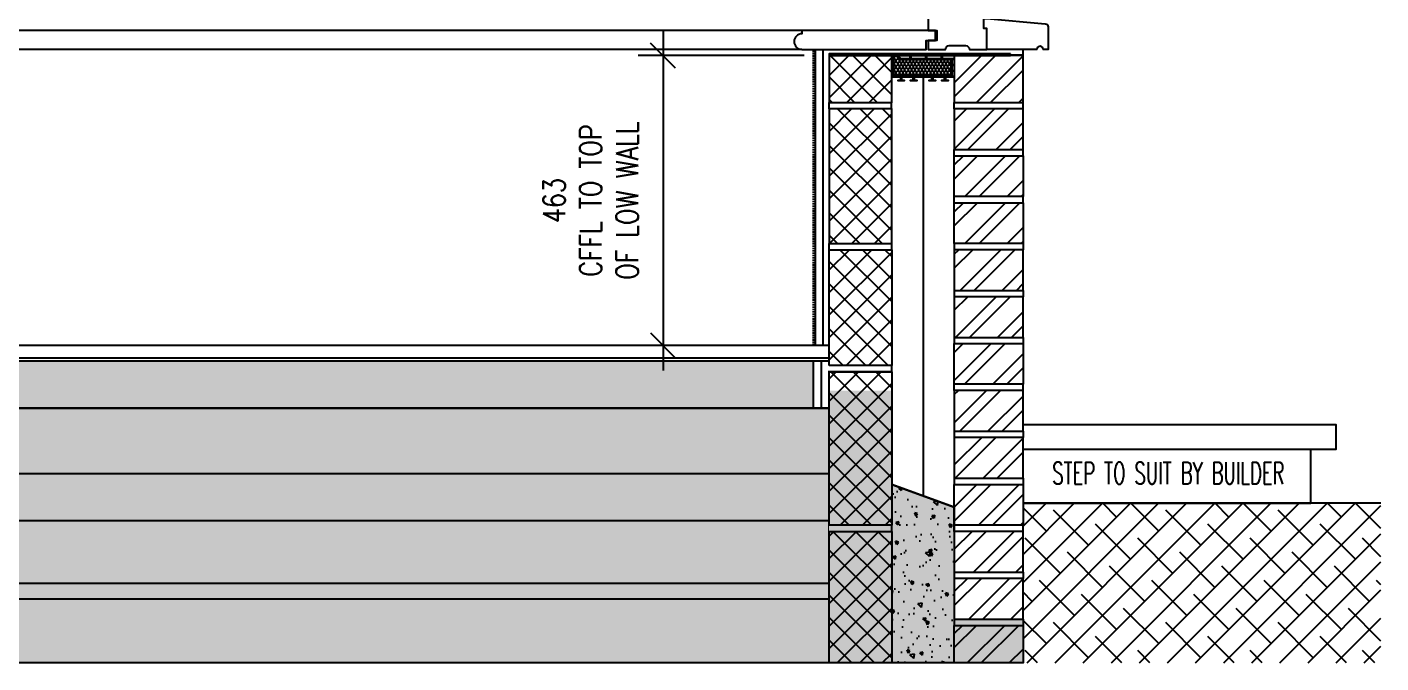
# Model space of a CAD drawing. Header units: millimetres. Extents: x -38686 to 870903, y -23218 to 232707.
# Drawn here: x 55619 to 57782, y 57975 to 58990 of the extents above; entities that cross this region are included whole.
import ezdxf

# ---------------------------------------------------------------- set-up
doc = ezdxf.new("R2010")
doc.units = ezdxf.units.MM
doc.header["$LTSCALE"] = 10
doc.header["$PDMODE"] = 35
doc.header["$PDSIZE"] = 50
for name, pattern in [('CENTER', [50.8, 31.75, -6.35, 6.35, -6.35]), ('HIDDEN', [0.375, 0.25, -0.125]), ('HIDDENX2', [0.75, 0.5, -0.25])]:
    doc.linetypes.add(name, pattern=pattern)
for name, color, linetype in [('10 - Frame Outline', 142, 'Continuous'), ('40 - Detail Outline', 142, 'Continuous'), ('41 - Detail', 7, 'Continuous'), ('42 - Detail Hatch', 7, 'Continuous')]:
    doc.layers.add(name, color=color, linetype=linetype)
doc.styles.add('1-20', font='romans.shx', dxfattribs={"width": 0.8, "height": 35})
doc.linetypes.add('BATTING', pattern='A,0.00254,-2.54,[134,ltypeshp.shx,S=2.54,R=0,X=-2.54,Y=0],-5.08,[134,ltypeshp.shx,S=2.54,R=180,X=2.54,Y=0],-2.54', length=10.16254)
doc.dimstyles.new('1-20', dxfattribs={"dimtxt": 35, "dimasz": 40, "dimexe": 40, "dimexo": 40, "dimgap": 40, "dimtad": 1, "dimdec": 0, "dimzin": 0, "dimdsep": 46, "dimtxsty": '1-20', "dimblk": 'OBLIQUE', "dimcen": 40, "dimdle": 40, "dimclrd": 251, "dimclre": 251, "dimclrt": 251, "dimadec": 0, "dimazin": 0, "dimtfac": 1, "dimtdec": 0, "dimtix": 1, "dimtmove": 1, "dimatfit": 3, "dimfxl": 1, "dimtolj": 1, "dimtzin": 0, "dimlwd": 25, "dimarcsym": 0})
pattern_1 = [(45, (6492.23, 62297.049), (-17.960512, 17.960512), []), (135, (6492.23, 62297.049), (-17.960512, -17.960512), [])]
pattern_2 = [(45, (6484.23, 62297.05), (-33.67596, 33.67596), []), (45, (6506.68, 62297.05), (-33.67596, 33.67596), [])]

# ---------------------------------------------------------------- blocks, each defined once
blk = doc.blocks.new('_Oblique')
at = {"color": 0, "linetype": 'ByBlock', "lineweight": -2}
blk.add_line((-0.5, -0.5), (0.5, 0.5), dxfattribs=at)
blk = doc.blocks.new('*D2403')
at = {"layer": '40 - Detail Outline', "color": 251, "lineweight": 25, "ltscale": 2, "transparency": 16777216}
blk.add_line((56635.2, 58984.8), (56635.2, 58441.8), dxfattribs=at)
at = {"layer": '40 - Detail Outline', "color": 251, "lineweight": -2, "ltscale": 2, "transparency": 16777216}
for p, q in [((56860.6, 58944.8), (56595.2, 58944.8)), ((56860.6, 58481.8), (56595.2, 58481.8))]:
    blk.add_line(p, q, dxfattribs=at)
at = {"layer": 'Defpoints', "color": 0, "ltscale": 2, "transparency": 16777216}
for p in [(56900.6, 58944.8), (56635.2, 58481.8), (56900.6, 58481.8)]:
    blk.add_point(p, dxfattribs=at)
at = {"layer": '40 - Detail Outline', "color": 251, "lineweight": 25, "ltscale": 2, "transparency": 16777216, "xscale": 40, "yscale": 40, "zscale": 40}
for p, rotation in [((56635.2, 58944.8), 90), ((56635.2, 58481.8), 270)]:
    blk.add_blockref('_Oblique', p, dxfattribs=dict(at, rotation=rotation))
at = {"layer": '40 - Detail Outline', "color": 251, "ltscale": 2, "transparency": 16777216, "insert": (56519.4, 58713.3), "char_height": 35, "attachment_point": 5, "rotation": 90, "style": '1-20'}
blk.add_mtext('\\A1;463 \\PCFFL TO TOP\\POF LOW WALL', dxfattribs=at)

msp = doc.modelspace()

# ---------------------------------------------------------------- hatches: boundary and pattern name
at = {"ltscale": 2}
h = msp.add_hatch(dxfattribs=at)
h.set_pattern_fill('ANSI37', color=250, scale=8, style=0)
h.set_pattern_definition([(45, (19307.805, 62522.049), (-17.960512, 17.960512), []), (135, (19307.805, 62522.049), (-17.960512, -17.960512), [])])
h.paths.add_polyline_path([(56900.46, 58944.822), (57000.46, 58944.822), (57000.46, 58869.822), (56900.46, 58869.822)])
h = msp.add_hatch()
h.set_pattern_fill('ANSI32', color=250, scale=5, style=0)
h.set_pattern_definition([(45, (19299.627, 62522.05), (-33.67596, 33.67596), []), (45, (19322.08, 62522.05), (-33.67596, 33.67596), [])])
h.paths.add_polyline_path([(57100.638, 58944.822), (57210.638, 58944.822), (57210.638, 58869.822), (57100.638, 58869.822)])
h = msp.add_hatch(dxfattribs=at)
h.set_pattern_fill('ANSI37', color=250, scale=8, style=0)
h.set_pattern_definition(pattern_1)
h.paths.add_polyline_path([(56900.638, 58644.822), (57000.638, 58644.822), (57000.638, 58859.822), (56900.638, 58859.822)])
h = msp.add_hatch()
h.set_pattern_fill('ANSI32', color=250, scale=5, style=0)
h.set_pattern_definition([(45, (6484.23, 62532.05), (-33.67596, 33.67596), []), (45, (6506.68, 62532.05), (-33.67596, 33.67596), [])])
h.paths.add_polyline_path([(57100.638, 58794.822), (57210.638, 58794.822), (57210.638, 58859.822), (57100.638, 58859.822)])
h = msp.add_hatch()
h.set_pattern_fill('ANSI32', color=250, scale=5, style=0)
h.set_pattern_definition([(45, (6484.23, 62372.05), (-33.67596, 33.67596), []), (45, (6506.68, 62372.05), (-33.67596, 33.67596), [])])
h.paths.add_polyline_path([(57100.638, 58784.822), (57210.638, 58784.822), (57210.638, 58719.822), (57100.638, 58719.822)])
h = msp.add_hatch()
h.set_pattern_fill('ANSI32', color=250, scale=5, style=0)
h.set_pattern_definition(pattern_2)
h.paths.add_polyline_path([(57100.638, 58644.822), (57210.638, 58644.822), (57210.638, 58709.822), (57100.638, 58709.822)])
h = msp.add_hatch(dxfattribs=at)
h.set_pattern_fill('ANSI37', color=250, scale=8, style=0)
h.set_pattern_definition([(45, (6492.23, 62327.049), (-17.960512, 17.960512), []), (135, (6492.23, 62327.049), (-17.960512, -17.960512), [])])
h.paths.add_polyline_path([(56900.638, 58449.822), (57000.638, 58449.822), (57000.638, 58634.822), (56900.638, 58634.822)])
h = msp.add_hatch()
h.set_pattern_fill('ANSI32', color=250, scale=5, style=0)
h.set_pattern_definition(pattern_2)
h.paths.add_polyline_path([(57100.638, 58569.822), (57210.638, 58569.822), (57210.638, 58634.822), (57100.638, 58634.822)])
h = msp.add_hatch()
h.set_pattern_fill('ANSI32', color=250, scale=5, style=0)
h.set_pattern_definition(pattern_2)
h.paths.add_polyline_path([(57210.638, 58494.822), (57210.638, 58559.822), (57100.638, 58559.822), (57100.638, 58494.822)])
h = msp.add_hatch()
h.set_pattern_fill('ANSI32', color=250, scale=5, style=0)
h.set_pattern_definition(pattern_2)
h.paths.add_polyline_path([(57210.638, 58484.822), (57100.638, 58484.822), (57100.638, 58419.822), (57210.638, 58419.822)])
h = msp.add_hatch(dxfattribs=at)
h.set_pattern_fill('ANSI37', color=250, scale=8, style=0)
h.set_pattern_definition(pattern_1)
h.paths.add_polyline_path([(56900.638, 58194.822), (57000.638, 58194.822), (57000.638, 58439.822), (56900.638, 58439.822)])
h = msp.add_hatch()
h.set_pattern_fill('ANSI32', color=250, scale=5, style=0)
h.set_pattern_definition(pattern_2)
h.paths.add_polyline_path([(57210.638, 58344.822), (57210.638, 58409.822), (57100.638, 58409.822), (57100.638, 58344.822)])
h = msp.add_hatch()
h.set_pattern_fill('ANSI32', color=250, scale=5, style=0)
h.set_pattern_definition(pattern_2)
h.paths.add_polyline_path([(57210.638, 58269.822), (57210.638, 58334.822), (57100.638, 58334.822), (57100.638, 58269.822)])
h = msp.add_hatch()
h.set_pattern_fill('AR-CONC', color=250, scale=0.3, angle=90, style=0)
h.set_pattern_definition([(140, (10170.917, 67461.44), (4.781726, 54.6554), [5.715, -62.865]), (85, (10170.92, 67461.44), (-57.317054, -10.573026), [4.572, -50.292175]), (190.45144, (10171.316, 67465.993), (-52.535326, 44.082374), [4.857, -53.427073]), (136.1842, (10155.68, 67461.44), (12.6127, 81.32371), [8.5725, -94.2975]), (186.63556, (10156.73, 67468.216), (-74.22784, 71.22124), [7.2855, -80.14068]), (81.18415, (10155.68, 67461.44), (-74.22784, 71.22124), [6.85799, -75.43792]), (111, (10159.487, 67469.06), (30.67956, 45.484317), [5.715, -62.865]), (56, (10159.49, 67469.06), (-55.25639, 18.54061), [4.572, -50.292]), (161.45145, (10162.044, 67472.85), (-24.57683, 64.024926), [4.857, -53.42698]), (127.5, (10170.917, 67461.439), (-25.366512, 0.926581), [0, -49.6824, 0, -51.054, 0, -50.4825]), (97.5, (10170.917, 67461.439), (-30.054172, 20.045899), [0, -29.1084, 0, -48.5394, 0, -19.2405]), (57.5, (10170.917, 67444.446), (1.718623, 40.6771786), [0, -19.05, 0, -59.436, 0, -78.867]), (47.5, (10170.917, 67436.826), (-7.627947, 44.438754), [0, -24.765, 0, -39.4716, 0, -56.007])])
h.paths.add_polyline_path([(57000.638, 58184.822), (57000.638, 58194.822), (57000.638, 58259.822), (57100.638, 58223.425), (57100.638, 58194.822), (57100.638, 58184.822), (57100.638, 58119.822), (57100.638, 58109.822), (57100.638, 58044.822), (57100.638, 58034.822), (57100.638, 57974.822), (57000.638, 57974.822)])
h = msp.add_hatch()
h.set_pattern_fill('ANSI32', color=250, scale=5, style=0)
h.set_pattern_definition(pattern_2)
h.paths.add_polyline_path([(57210.638, 58259.822), (57100.638, 58259.822), (57100.638, 58194.822), (57210.638, 58194.822)])
h = msp.add_hatch()
h.set_pattern_fill('ANSI38', color=250, scale=10, style=0)
h.set_pattern_definition([(45, (-27907.534, 44961.77), (-22.45064, 22.45064), []), (135, (-27907.534, 44961.77), (-67.351921, 22.45064), [79.375, -47.625])])
h.paths.add_polyline_path([(57782.475, 58229.822), (57782.475, 57974.822), (57210.638, 57974.822), (57210.638, 58034.822), (57210.638, 58044.822), (57210.638, 58109.822), (57210.638, 58119.822), (57210.638, 58184.822), (57210.638, 58229.822)])
h = msp.add_hatch()
h.set_pattern_fill('AR-CONC', color=250, scale=0.3, angle=90, style=0)
h.set_pattern_definition([(140, (3877.48, 62339.05), (4.781726, 54.6554), [5.715, -62.865]), (85, (3877.48, 62339.05), (-57.317054, -10.573026), [4.572, -50.292175]), (190.45144, (3877.88, 62343.603), (-52.535326, 44.082374), [4.857, -53.427073]), (136.1842, (3862.24, 62339.05), (12.6127, 81.32371), [8.5725, -94.2975]), (186.63556, (3863.29, 62345.826), (-74.22784, 71.22124), [7.28551, -80.14068]), (81.18415, (3862.24, 62339.05), (-74.22784, 71.22124), [6.85799, -75.43792]), (111, (3866.05, 62346.67), (30.67956, 45.484317), [5.715, -62.865]), (56, (3866.05, 62346.67), (-55.25639, 18.54061), [4.572, -50.292]), (161.45145, (3868.61, 62350.46), (-24.57683, 64.024926), [4.857, -53.42698]), (127.5, (3877.481, 62339.049), (-25.366512, 0.926581), [0, -49.6824, 0, -51.054, 0, -50.4825]), (97.5, (3877.48, 62339.05), (-30.054172, 20.045899), [0, -29.1084, 0, -48.5394, 0, -19.2405]), (57.5, (3877.481, 62322.056), (1.718623, 40.6771786), [0, -19.05, 0, -59.436, 0, -78.867]), (47.5, (3877.48, 62314.436), (-7.627947, 44.438754), [0, -24.765, 0, -39.4716, 0, -56.007])])
h.paths.add_polyline_path([(56899.638, 58076.822), (56899.638, 58201.822), (54067.638, 58201.822), (54067.638, 58076.822)])
h = msp.add_hatch(dxfattribs=at)
h.set_pattern_fill('ANSI37', color=250, scale=8, style=0)
h.set_pattern_definition(pattern_1)
h.paths.add_polyline_path([(57000.638, 58184.822), (56900.638, 58184.822), (56900.638, 57974.822), (57000.638, 57974.822)])
h = msp.add_hatch()
h.set_pattern_fill('ANSI32', color=250, scale=5, style=0)
h.set_pattern_definition(pattern_2)
h.paths.add_polyline_path([(57100.638, 58184.822), (57100.638, 58119.822), (57210.638, 58119.822), (57210.638, 58184.822)])
h = msp.add_hatch()
h.set_pattern_fill('ANSI32', color=250, scale=5, style=0)
h.set_pattern_definition(pattern_2)
h.paths.add_polyline_path([(57100.638, 58109.822), (57100.638, 58044.822), (57210.638, 58044.822), (57210.638, 58109.822)])
h = msp.add_hatch()
h.set_pattern_fill('ANSI32', color=250, scale=5, style=0)
h.set_pattern_definition(pattern_2)
h.paths.add_polyline_path([(57100.638, 58034.822), (57100.638, 57974.822), (57210.638, 57974.822), (57210.638, 58034.822)])
at = {"layer": '10 - Frame Outline'}
h = msp.add_hatch(dxfattribs=at)
h.set_pattern_fill('GRAVEL', color=250, scale=2, style=0)
h.set_pattern_definition([(228.0127875, (178790.012, 91755.217), (-406.40000003, -457.19999997), [6.834429, -676.609673]), (184.969741, (178785.4401, 91750.137), (609.59999976, 50.800002894), [11.728094, -1161.080978]), (132.510447, (178773.756, 91749.121), (508.000000215, -558.799999805), [8.26963, -818.694456]), (267.273689, (178753.9441, 91736.421), (50.800000106, 1015.999999995), [10.68009, -1057.328749]), (292.8336542, (178753.4361, 91725.753), (-254.00000002, 609.59999999), [10.472674, -1036.796155]), (357.273689, (178757.5001, 91716.101), (-1015.999999995, 50.800000106), [10.68009, -1057.328749]), (37.6942405, (178768.1681, 91715.593), (-660.39999997, -508.000000038), [14.123873, -1398.262306]), (72.2553284, (178779.3441, 91724.229), (355.600000096, 1117.59999997), [13.33439, -1320.105132]), (121.4295656, (178783.4081, 91736.929), (-406.400000058, 660.399999965), [10.71626, -1060.910914]), (175.2363583, (178777.82, 91746.073), (558.79999999, -50.80000009), [12.234266, -599.478739]), (222.3974378, (178765.6281, 91747.089), (-609.59999998, -558.800000021), [15.821558, -1566.33545]), (138.814075, (178804.236, 91735.913), (-355.59999998, 304.80000002), [5.40009, -534.611316]), (171.4692344, (178800.1721, 91739.469), (660.40000002, -101.599999885), [10.27364, -1017.09278]), (225, (178790.012, 91740.993), (-7e-15, -50.8), [7.184187, -64.657862]), (203.1985905, (178786.456, 91747.089), (254, 101.59999998), [3.868826, -383.012447]), (291.8014095, (178782.9, 91745.565), (-50.8, 152.4), [5.471312, -268.09506]), (30.9637565, (178784.932, 91740.485), (152.4, 101.6), [8.886393, -287.325963]), (161.565051, (178792.552, 91745.057), (101.6, -50.8), [6.425743, -154.217962]), (16.3895403, (178753.436, 91745.565), (508, 152.4), [9.00176, -891.176533]), (70.346176, (178762.072, 91748.105), (-203.20000002, -558.79999999), [7.551979, -747.644314]), (293.1985905, (178792.552, 91755.217), (-101.59999998, 254), [7.737602, -379.143672]), (343.6104597, (178795.6, 91748.105), (-508.00000001, 152.399999964), [9.00176, -891.176533]), (339.443955, (178753.436, 91714.069), (-254, 101.6), [8.680704, -425.354686]), (294.7751406, (178761.564, 91711.021), (-254.0000003, 558.79999986), [7.273442, -720.071868]), (66.8014095, (178793.06, 91704.417), (101.6, 254), [7.737602, -379.143672]), (17.3540246, (178796.108, 91711.529), (-660.39999999, -203.20000004), [8.515655, -843.04752]), (69.443955, (178768.168, 91704.417), (-101.6, -254), [4.340352, -429.695038]), (101.3099325, (178790.012, 91704.417), (-50.8, 203.2), [2.590292, -256.4399]), (165.963757, (178789.504, 91706.957), (152.4, -50.8), [10.472674, -198.981092]), (186.009006, (178779.3441, 91709.497), (508, 50.800000027), [9.70534, -960.827297]), (303.690068, (178784.932, 91735.913), (-50.8, 101.6), [7.326478, -175.835527]), (353.1572266, (178788.9961, 91729.817), (863.600000005, -101.599999955), [12.791135, -1266.320181]), (60.945396, (178801.696, 91728.293), (-203.2, -355.6), [5.230165, -517.787846]), (90, (178804.236, 91732.865), (-50.8, 50.8), [3.048, -47.752]), (120.256437, (178778.328, 91711.021), (203.19999998, -355.60000001), [7.05734, -698.678815]), (48.0127875, (178774.772, 91717.117), (406.40000003, 457.19999997), [13.668858, -669.775244]), (0, (178783.916, 91727.277), (50.8, 50.8), [13.208, -37.592]), (325.3048465, (178797.124, 91727.277), (508.00000019, -355.599999725), [8.032191, -795.186334]), (254.054604, (178803.728, 91722.705), (-50.8, -203.2), [7.396582, -362.433]), (207.6459754, (178801.6961, 91715.593), (-965.200000035, -507.999999933), [12.042902, -1192.249288]), (175.4260787, (178791.0281, 91710.005), (-660.4, 50.8), [12.74059, -1261.31693])])
h.paths.add_polyline_path([(54067.013, 58076.822), (56900.263, 58076.822), (56900.888, 57974.822), (54067.638, 57974.822)])
at = {"layer": '41 - Detail'}
h = msp.add_hatch(dxfattribs=at)
h.set_pattern_fill('AR-SAND', color=252, scale=0.5, style=0)
h.set_pattern_definition([(37.5, (3877.481, 62369.049), (-0.800016, 24.470662), [0, -19.304, 0, -21.59, 0, -20.6375]), (7.5, (3877.48, 62369.05), (22.476164, 35.841255), [0, -10.414, 0, -17.399, 0, -6.6675]), (327.5, (3861.86, 62369.049), (39.5496185, 0.071859), [0, -6.35, 0, -22.86, 0, -29.845]), (317.5, (3861.86, 62369.05), (38.177823, 11.146466), [0, -3.175, 0, -14.986, 0, -17.145])])
h.paths.add_polyline_path([(54067.638, 58456.822), (56874.638, 58456.822), (56874.638, 58382.822), (54067.638, 58382.822)])
h = msp.add_hatch(dxfattribs=at)
h.set_pattern_fill('AR-SAND', color=251, scale=0.3, style=0)
h.set_pattern_definition([(37.5, (3877.481, 62339.049), (-0.4800094, 14.682397), [0, -11.5824, 0, -12.954, 0, -12.3825]), (7.5, (3877.481, 62339.049), (13.4856985, 21.504753), [0, -6.2484, 0, -10.4394, 0, -4.0005]), (327.5, (3868.109, 62339.049), (23.729771, 0.0431155), [0, -3.81, 0, -13.716, 0, -17.907]), (317.5, (3868.109, 62339.049), (22.9066936, 6.68788), [0, -1.905, 0, -8.9916, 0, -10.287])])
h.paths.add_polyline_path([(54067.638, 58101.822), (56900.638, 58101.822), (56900.638, 58076.822), (54067.638, 58076.822)])
at = {"layer": '42 - Detail Hatch'}
h = msp.add_hatch(dxfattribs=at)
h.set_pattern_fill('ANSI31', color=250, scale=0.5, style=0)
h.set_pattern_definition([(45, (19307.627, 62382.0487), (-1.122532015, 1.122532015), [])])
h.paths.add_polyline_path([(57190.638, 58947.822), (56900.638, 58947.822), (56900.638, 58944.822), (57190.638, 58944.822)])
at = {"layer": '42 - Detail Hatch', "ltscale": 2}
h = msp.add_hatch(dxfattribs=at)
h.set_pattern_fill('HONEY', color=250, angle=270, style=0)
h.set_pattern_definition([(270, (22686.5074, 69787.185), (2.74963064, -4.7625), [3.175, -6.35]), (30, (22686.5074, 69787.185), (2.74963066, 4.7625), [3.175, -6.35]), (330, (22686.5074, 69787.185), (5.4992613, -1e-08), [-6.35, 3.175])])
edge = h.paths.add_edge_path()
edge.add_arc((57004.138, 58912.072), 0.25, 180, 270, ccw=False)
edge.add_line((57003.888, 58912.072), (57003.888, 58944.572))
edge.add_arc((57004.138, 58944.572), 0.25, 90, 180, ccw=False)
edge.add_line((57004.138, 58944.822), (57008.767, 58944.822))
edge.add_line((57008.767, 58944.822), (57014.767, 58938.822))
edge.add_line((57014.767, 58938.822), (57094.888, 58938.822))
edge.add_arc((57094.888, 58938.572), 0.25, 0, 90, ccw=False)
edge.add_line((57095.138, 58938.572), (57095.138, 58912.072))
edge.add_arc((57094.888, 58912.072), 0.25, -90, 0, ccw=False)
edge.add_line((57094.888, 58911.822), (57004.138, 58911.822))
at = {"layer": '42 - Detail Hatch', "ltscale": 10}
h = msp.add_hatch(color=253, dxfattribs=at)
h.dxf.hatch_style = 1
h.paths.add_polyline_path([(57000.638, 58409.822), (56900.638, 58409.822), (56900.638, 58381.822), (54067.638, 58381.822), (54067.638, 57974.822), (57210.638, 57974.822), (57210.638, 58044.822), (57100.638, 58044.822), (57100.638, 58223.425), (57000.638, 58259.822)])

# ---------------------------------------------------------------- linework, layer by layer
at = {"color": 251, "linetype": 'HIDDEN'}
msp.add_line((56875.638, 58481.822), (56875.638, 58954.822), dxfattribs=at)
at = {"ltscale": 10}
for p, q in [((57210.638, 58859.822), (57210.638, 58954.822)), ((56900.638, 58859.822), (56900.638, 58869.822)), ((57000.46, 58859.822), (57000.46, 58869.822)), ((57100.638, 58859.822), (57100.638, 58869.822)), ((57210.638, 58859.822), (57210.638, 58869.822)), ((57100.638, 58784.822), (57100.638, 58794.822)), ((57210.638, 58784.822), (57210.638, 58794.822)), ((57100.638, 58709.822), (57100.638, 58719.822)), ((57210.638, 58709.822), (57210.638, 58719.822)), ((56900.638, 58634.822), (56900.638, 58644.822)), ((57000.638, 58634.822), (57000.638, 58644.822)), ((57100.638, 58644.822), (57100.638, 58634.822)), ((57210.638, 58644.822), (57210.638, 58634.822)), ((57100.638, 58569.822), (57100.638, 58559.822)), ((57210.638, 58569.822), (57210.638, 58559.822)), ((57100.638, 58494.822), (57100.638, 58484.822)), ((57210.638, 58494.822), (57210.638, 58484.822)), ((57000.638, 58439.822), (57000.638, 58449.822)), ((57100.638, 58409.822), (57100.638, 58419.822)), ((57210.638, 58409.822), (57210.638, 58419.822)), ((57100.638, 58344.822), (57100.638, 58334.822)), ((57210.638, 58344.822), (57210.638, 58334.822)), ((57100.638, 58269.822), (57100.638, 58259.822)), ((57210.638, 58269.822), (57210.638, 58259.822)), ((56900.638, 58226.822), (56900.638, 58236.822)), ((57000.638, 58184.822), (57000.638, 58194.822)), ((57100.638, 58184.822), (57100.638, 58194.822)), ((57210.638, 58184.822), (57210.638, 58194.822)), ((57100.638, 58119.822), (57100.638, 58109.822)), ((57210.638, 58119.822), (57210.638, 58109.822)), ((57100.638, 58044.822), (57100.638, 58034.822)), ((57210.638, 58044.822), (57210.638, 58034.822))]:
    msp.add_line(p, q, dxfattribs=at)
at = {"color": 250, "linetype": 'BATTING', "ltscale": 0.48}
msp.add_line((57050.638, 58910.322), (57050.638, 58241.624), dxfattribs=at)
at = {"color": 5, "ltscale": 10}
msp.add_line((56900.638, 58481.822), (54067.638, 58481.822), dxfattribs=at)
at = {"color": 7}
for p, q in [((56900.638, 58461.822), (54067.638, 58461.822)), ((56900.638, 58456.822), (54067.638, 58456.822)), ((56875.638, 58381.822), (56875.638, 58456.822)), ((56900.638, 58381.822), (54067.638, 58381.822)), ((56900.638, 58201.822), (54067.638, 58201.822)), ((56900.638, 58101.822), (54067.638, 58101.822)), ((56900.138, 58076.822), (54067.138, 58076.822))]:
    msp.add_line(p, q, dxfattribs=at)
at = {"color": 250, "linetype": 'BATTING', "ltscale": 0.12}
msp.add_line((56888.138, 58381.822), (56888.138, 58456.822), dxfattribs=at)
at = {"color": 250, "linetype": 'BATTING', "ltscale": 0.73}
msp.add_line((56900.638, 58276.822), (54067.638, 58276.822), dxfattribs=at)
at = {"color": 4}
msp.add_line((57782.475, 58229.822), (57210.638, 58229.822), dxfattribs=at)
at = {"color": 142, "ltscale": 10}
for points in [[(56890.638, 58481.822), (56878.638, 58481.822), (56878.638, 58954.822), (56890.638, 58954.822)], [(56900.638, 58944.822), (56900.638, 58869.822), (57000.638, 58869.822), (57000.638, 58944.822)], [(57210.638, 58944.822), (57100.638, 58944.822), (57100.638, 58869.822), (57210.638, 58869.822)], [(56900.638, 58859.822), (56900.638, 58644.822), (57000.638, 58644.822), (57000.638, 58859.822)], [(57210.638, 58859.822), (57100.638, 58859.822), (57100.638, 58794.822), (57210.638, 58794.822)], [(57210.638, 58719.822), (57100.638, 58719.822), (57100.638, 58784.822), (57210.638, 58784.822)], [(57210.638, 58644.822), (57100.638, 58644.822), (57100.638, 58709.822), (57210.638, 58709.822)], [(56900.638, 58449.822), (56900.638, 58634.822), (57000.638, 58634.822), (57000.638, 58449.822)], [(57210.638, 58634.822), (57100.638, 58634.822), (57100.638, 58569.822), (57210.638, 58569.822)], [(57210.638, 58559.822), (57100.638, 58559.822), (57100.638, 58494.822), (57210.638, 58494.822)], [(57210.638, 58419.822), (57100.638, 58419.822), (57100.638, 58484.822), (57210.638, 58484.822)], [(56900.638, 58194.822), (56900.638, 58439.822), (57000.638, 58439.822), (57000.638, 58194.822)], [(57210.638, 58409.822), (57100.638, 58409.822), (57100.638, 58344.822), (57210.638, 58344.822)], [(57210.638, 58334.822), (57100.638, 58334.822), (57100.638, 58269.822), (57210.638, 58269.822)], [(57210.638, 58194.822), (57100.638, 58194.822), (57100.638, 58259.822), (57210.638, 58259.822)], [(57210.638, 58184.822), (57100.638, 58184.822), (57100.638, 58119.822), (57210.638, 58119.822)], [(57210.638, 58109.822), (57100.638, 58109.822), (57100.638, 58044.822), (57210.638, 58044.822)]]:
    msp.add_lwpolyline(points, close=True, dxfattribs=at)
at = {"color": 142, "ltscale": 2}
msp.add_lwpolyline([(57002.138, 58911.822), (57002.638, 58911.822), (57002.638, 58919.872), (57000.638, 58919.872), (57000.638, 58921.122), (57002.638, 58921.122), (57002.638, 58929.522), (57000.638, 58929.522), (57000.638, 58930.772), (57002.638, 58930.772), (57002.638, 58939.072), (57000.638, 58939.072), (57000.638, 58940.322), (57002.638, 58940.322), (57002.638, 58944.822), (56970.638, 58944.822), (56970.638, 58946.322), (56973.008, 58946.322), (56973.138, 58946.452), (56973.268, 58946.322), (56978.008, 58946.322), (56978.138, 58946.452), (56978.268, 58946.322), (56983.008, 58946.322), (56983.138, 58946.452), (56983.268, 58946.322), (56988.008, 58946.322), (56988.138, 58946.452), (56988.268, 58946.322), (56993.008, 58946.322), (56993.138, 58946.452), (56993.268, 58946.322), (56998.008, 58946.322), (56998.138, 58946.452), (56998.268, 58946.322), (57003.008, 58946.322), (57003.138, 58946.452), (57003.268, 58946.322), (57008.008, 58946.322), (57008.138, 58946.452), (57008.268, 58946.322), (57013.008, 58946.322), (57013.138, 58946.452), (57013.268, 58946.322), (57015.638, 58946.322), (57015.638, 58944.822), (57010.888, 58944.822), (57015.388, 58940.322), (57029.888, 58940.322), (57029.888, 58944.822), (57025.638, 58944.822), (57025.638, 58946.322), (57027.888, 58946.322), (57028.138, 58946.072), (57028.388, 58946.322), (57032.888, 58946.322), (57033.138, 58946.072), (57033.388, 58946.322), (57035.638, 58946.322), (57035.638, 58944.822), (57031.388, 58944.822), (57031.388, 58940.322), (57054.888, 58940.322), (57054.888, 58944.822), (57050.638, 58944.822), (57050.638, 58946.322), (57052.888, 58946.322), (57053.138, 58946.072), (57053.388, 58946.322), (57057.888, 58946.322), (57058.138, 58946.072), (57058.388, 58946.322), (57060.638, 58946.322), (57060.638, 58944.822), (57056.388, 58944.822), (57056.388, 58940.322), (57079.888, 58940.322), (57079.888, 58944.822), (57075.638, 58944.822), (57075.638, 58946.322), (57077.888, 58946.322), (57078.138, 58946.072), (57078.388, 58946.322), (57082.888, 58946.322), (57083.138, 58946.072), (57083.388, 58946.322), (57085.638, 58946.322), (57085.638, 58944.822), (57081.388, 58944.822), (57081.388, 58940.322), (57100.638, 58940.322), (57100.638, 58938.822), (57096.638, 58938.822), (57096.638, 58930.822), (57100.638, 58930.822), (57100.638, 58929.322), (57096.638, 58929.322), (57096.638, 58921.322), (57100.638, 58921.322), (57100.638, 58919.822), (57096.638, 58919.822), (57096.638, 58911.822), (57100.638, 58911.822), (57100.638, 58910.322), (57086.388, 58910.322), (57086.388, 58905.822), (57090.638, 58905.822), (57090.638, 58904.322), (57088.388, 58904.322), (57088.138, 58904.572), (57087.888, 58904.322), (57083.388, 58904.322), (57083.138, 58904.572), (57082.888, 58904.322), (57080.638, 58904.322), (57080.638, 58905.822), (57084.888, 58905.822), (57084.888, 58910.322), (57066.388, 58910.322), (57066.388, 58905.822), (57070.638, 58905.822), (57070.638, 58904.322), (57068.388, 58904.322), (57068.138, 58904.572), (57067.888, 58904.322), (57063.388, 58904.322), (57063.138, 58904.572), (57062.888, 58904.322), (57060.638, 58904.322), (57060.638, 58905.822), (57064.888, 58905.822), (57064.888, 58910.322), (57036.388, 58910.322), (57036.388, 58905.822), (57040.638, 58905.822), (57040.638, 58904.322), (57038.388, 58904.322), (57038.138, 58904.572), (57037.888, 58904.322), (57033.388, 58904.322), (57033.138, 58904.572), (57032.888, 58904.322), (57030.638, 58904.322), (57030.638, 58905.822), (57034.888, 58905.822), (57034.888, 58910.322), (57016.388, 58910.322), (57016.388, 58905.822), (57020.638, 58905.822), (57020.638, 58904.322), (57018.388, 58904.322), (57018.138, 58904.572), (57017.888, 58904.322), (57013.388, 58904.322), (57013.138, 58904.572), (57012.888, 58904.322), (57010.638, 58904.322), (57010.638, 58905.822), (57014.888, 58905.822), (57014.888, 58910.322), (57000.638, 58910.322), (57000.638, 58911.822), (57002.638, 58911.822)], dxfattribs=at)
msp.add_lwpolyline([(57002.138, 58911.822), (57002.638, 58911.822), (57002.638, 58919.872), (57000.638, 58919.872), (57000.638, 58921.122), (57002.638, 58921.122), (57002.638, 58929.522), (57000.638, 58929.522), (57000.638, 58930.772), (57002.638, 58930.772), (57002.638, 58939.072), (57000.638, 58939.072), (57000.638, 58940.322), (57002.638, 58940.322), (57002.638, 58944.822), (56970.638, 58944.822), (56970.638, 58946.322), (56973.008, 58946.322), (56973.138, 58946.452), (56973.268, 58946.322), (56978.008, 58946.322), (56978.138, 58946.452), (56978.268, 58946.322), (56983.008, 58946.322), (56983.138, 58946.452), (56983.268, 58946.322), (56988.008, 58946.322), (56988.138, 58946.452), (56988.268, 58946.322), (56993.008, 58946.322), (56993.138, 58946.452), (56993.268, 58946.322), (56998.008, 58946.322), (56998.138, 58946.452), (56998.268, 58946.322), (57003.008, 58946.322), (57003.138, 58946.452), (57003.268, 58946.322), (57008.008, 58946.322), (57008.138, 58946.452), (57008.268, 58946.322), (57013.008, 58946.322), (57013.138, 58946.452), (57013.268, 58946.322), (57015.638, 58946.322), (57015.638, 58944.822), (57010.888, 58944.822), (57015.388, 58940.322), (57029.888, 58940.322), (57029.888, 58944.822), (57025.638, 58944.822), (57025.638, 58946.322), (57027.888, 58946.322), (57028.138, 58946.072), (57028.388, 58946.322), (57032.888, 58946.322), (57033.138, 58946.072), (57033.388, 58946.322), (57035.638, 58946.322), (57035.638, 58944.822), (57031.388, 58944.822), (57031.388, 58940.322), (57054.888, 58940.322), (57054.888, 58944.822), (57050.638, 58944.822), (57050.638, 58946.322), (57052.888, 58946.322), (57053.138, 58946.072), (57053.388, 58946.322), (57057.888, 58946.322), (57058.138, 58946.072), (57058.388, 58946.322), (57060.638, 58946.322), (57060.638, 58944.822), (57056.388, 58944.822), (57056.388, 58940.322), (57079.888, 58940.322), (57079.888, 58944.822), (57075.638, 58944.822), (57075.638, 58946.322), (57077.888, 58946.322), (57078.138, 58946.072), (57078.388, 58946.322), (57082.888, 58946.322), (57083.138, 58946.072), (57083.388, 58946.322), (57085.638, 58946.322), (57085.638, 58944.822), (57081.388, 58944.822), (57081.388, 58940.322), (57100.638, 58940.322), (57100.638, 58938.822), (57096.638, 58938.822), (57096.638, 58930.822), (57100.638, 58930.822), (57100.638, 58929.322), (57096.638, 58929.322), (57096.638, 58921.322), (57100.638, 58921.322), (57100.638, 58919.822), (57096.638, 58919.822), (57096.638, 58911.822), (57100.638, 58911.822), (57100.638, 58910.322), (57086.388, 58910.322), (57086.388, 58905.822), (57090.638, 58905.822), (57090.638, 58904.322), (57088.388, 58904.322), (57088.138, 58904.572), (57087.888, 58904.322), (57083.388, 58904.322), (57083.138, 58904.572), (57082.888, 58904.322), (57080.638, 58904.322), (57080.638, 58905.822), (57084.888, 58905.822), (57084.888, 58910.322), (57066.388, 58910.322), (57066.388, 58905.822), (57070.638, 58905.822), (57070.638, 58904.322), (57068.388, 58904.322), (57068.138, 58904.572), (57067.888, 58904.322), (57063.388, 58904.322), (57063.138, 58904.572), (57062.888, 58904.322), (57060.638, 58904.322), (57060.638, 58905.822), (57064.888, 58905.822), (57064.888, 58910.322), (57036.388, 58910.322), (57036.388, 58905.822), (57040.638, 58905.822), (57040.638, 58904.322), (57038.388, 58904.322), (57038.138, 58904.572), (57037.888, 58904.322), (57033.388, 58904.322), (57033.138, 58904.572), (57032.888, 58904.322), (57030.638, 58904.322), (57030.638, 58905.822), (57034.888, 58905.822), (57034.888, 58910.322), (57016.388, 58910.322), (57016.388, 58905.822), (57020.638, 58905.822), (57020.638, 58904.322), (57018.388, 58904.322), (57018.138, 58904.572), (57017.888, 58904.322), (57013.388, 58904.322), (57013.138, 58904.572), (57012.888, 58904.322), (57010.638, 58904.322), (57010.638, 58905.822), (57014.888, 58905.822), (57014.888, 58910.322), (57000.638, 58910.322), (57000.638, 58911.822), (57002.638, 58911.822)], dxfattribs=at)
msp.add_lwpolyline([(57004.138, 58911.822, -0.41421356), (57003.888, 58912.072), (57003.888, 58944.572, -0.41421356), (57004.138, 58944.822), (57008.767, 58944.822), (57014.767, 58938.822), (57094.888, 58938.822, -0.41421356), (57095.138, 58938.572), (57095.138, 58912.072, -0.41421356), (57094.888, 58911.822)], format="xyb", close=True, dxfattribs=at)
msp.add_lwpolyline([(57004.138, 58911.822, -0.41421356), (57003.888, 58912.072), (57003.888, 58944.572, -0.41421356), (57004.138, 58944.822), (57008.767, 58944.822), (57014.767, 58938.822), (57094.888, 58938.822, -0.41421356), (57095.138, 58938.572), (57095.138, 58912.072, -0.41421356), (57094.888, 58911.822)], format="xyb", close=True, dxfattribs=at)
at = {"linetype": 'CENTER', "ltscale": 0.5, "const_width": 1}
msp.add_lwpolyline([(54067.638, 58382.822), (56874.638, 58382.822), (56874.638, 58456.822)], dxfattribs=at)
at = {"color": 7, "ltscale": 10}
msp.add_lwpolyline([(57100.638, 58223.425), (57000.638, 58259.822)], dxfattribs=at)
at = {"color": 142, "ltscale": 10}
for points in [[(56900.638, 57974.822), (56900.638, 58184.822), (57000.638, 58184.822), (57000.638, 57974.822)], [(57100.638, 57974.822), (57100.638, 58034.822), (57210.638, 58034.822), (57210.638, 57974.822)]]:
    msp.add_lwpolyline(points, dxfattribs=at)
at = {"layer": '40 - Detail Outline', "color": 251, "ltscale": 10}
for p, q in [((56857.138, 58984.822), (54182.638, 58984.822)), ((56857.138, 58954.822), (54182.638, 58954.822))]:
    msp.add_line(p, q, dxfattribs=at)
at = {"layer": '40 - Detail Outline'}
for points in [[(57058.638, 59024.822), (57058.638, 58984.822), (57072.638, 58984.822), (57072.638, 58968.822), (57058.638, 58968.822), (57058.638, 58954.822), (57086.638, 58954.822, -0.41421356), (57092.638, 58960.822), (57118.638, 58960.822, -0.41421356), (57124.638, 58954.822), (57152.638, 58954.822), (57152.638, 58987.961), (57147.638, 58987.961), (57147.638, 59003.961), (57152.638, 59003.961), (57152.638, 59010.961), (57104.638, 59015.16), (57104.638, 59023.16), (57085.638, 59024.822)], [(57152.638, 59003.961), (57246.074, 58995.786, -0.38887873), (57250.638, 58990.805), (57250.638, 58954.822), (57242.638, 58954.822, 1), (57232.638, 58954.822), (57152.638, 58954.822), (57152.638, 58987.961), (57147.638, 58987.961), (57147.638, 59003.961)], [(57070.638, 58984.822), (56857.138, 58984.822), (56857.138, 58979.822, 1), (56857.138, 58954.822), (57055.638, 58954.822), (57055.638, 58968.822), (57070.638, 58968.822)]]:
    msp.add_lwpolyline(points, format="xyb", close=True, dxfattribs=at)
at = {"layer": '40 - Detail Outline', "color": 7, "linetype": 'HIDDENX2', "ltscale": 3, "const_width": 1.5}
for points in [[(56900.638, 58946.822), (57210.638, 58946.822)], [(56900.638, 58946.822), (57210.638, 58946.822)], [(54067.638, 58076.822), (56899.638, 58076.822), (56899.638, 58440.822), (57000.638, 58440.822)], [(57100.638, 58410.822), (57210.638, 58410.822)]]:
    msp.add_lwpolyline(points, dxfattribs=at)
at = {"layer": '40 - Detail Outline', "color": 252, "ltscale": 10}
msp.add_lwpolyline([(54067.638, 58381.822), (56900.638, 58381.822), (56900.638, 58439.822), (57000.638, 58439.822), (57000.638, 58259.822), (57100.638, 58223.425), (57100.638, 58044.822), (57210.638, 58044.822), (57210.638, 57974.822), (54067.638, 57974.822), (54067.638, 58381.822)], dxfattribs=at)
at = {"layer": '40 - Detail Outline', "color": 7, "ltscale": 10}
for points in [[(57210.638, 58355.822), (57710.638, 58355.822), (57710.638, 58315.822), (57210.638, 58315.822)], [(57210.638, 58229.822), (57670.638, 58229.822), (57670.638, 58315.822), (57210.638, 58315.822)]]:
    msp.add_lwpolyline(points, dxfattribs=at)
at = {"layer": '42 - Detail Hatch', "color": 252, "ltscale": 10}
msp.add_lwpolyline([(57190.638, 58947.822), (56900.638, 58947.822), (56900.638, 58944.822), (57190.638, 58944.822)], close=True, dxfattribs=at)

# ---------------------------------------------------------------- texts
at = {"layer": '40 - Detail Outline', "color": 251, "ltscale": 10, "insert": (57730.625, 58260.411), "char_height": 35, "width": 576.0089, "attachment_point": 9, "style": '1-20'}
msp.add_mtext('\\pxqc;{\\W0.6;STEP TO SUIT BY BUILDER}', dxfattribs=at)

# ---------------------------------------------------------------- dimensions: what is measured, and where the dimension line sits
at = {"layer": '40 - Detail Outline', "color": 252, "ltscale": 2}
dim = msp.add_linear_dim(base=(56635.188, 58481.822), p1=(56900.638, 58944.822), p2=(56900.638, 58481.822), angle=90, dimstyle='1-20', override={"dimpost": ' \\PCFFL TO TOP\\POF LOW WALL'}, dxfattribs=at)
dim.commit()
dim.dimension.update_dxf_attribs({"geometry": '*D2403', "text_midpoint": (56519.354, 58713.322)})

doc.saveas('drawing.dxf')
